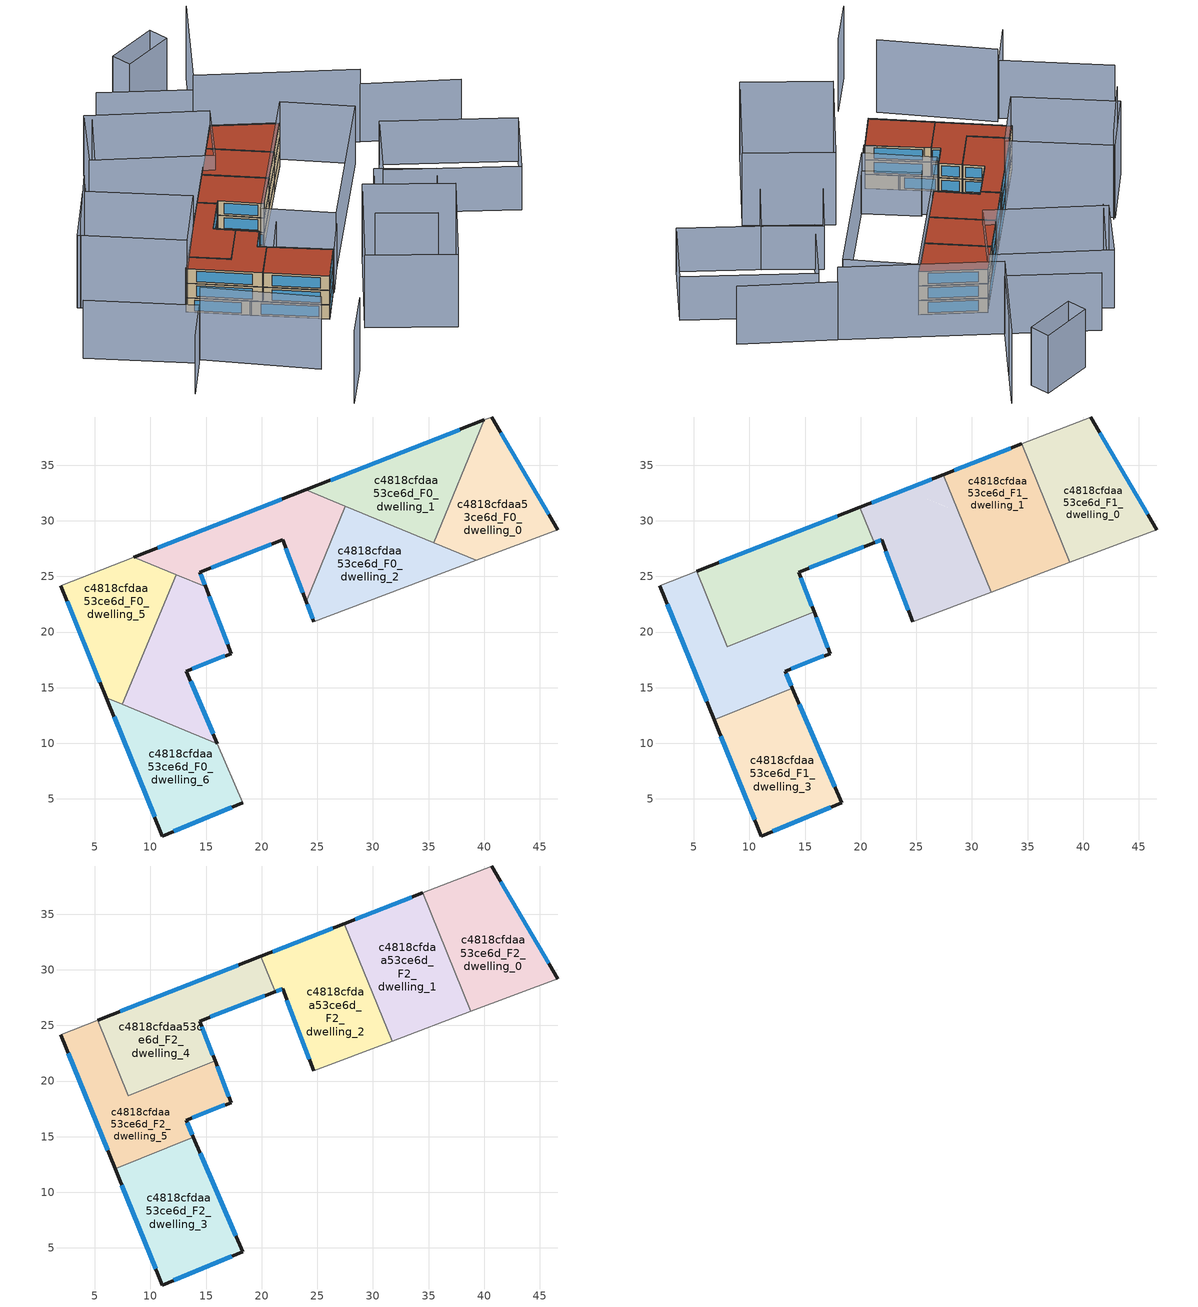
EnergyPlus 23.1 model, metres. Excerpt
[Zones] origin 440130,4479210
c4818cfdaa53ce6d_F0_dwelling_0
 floor ground (EU_floor_Construction): 46.62,29.2 40.67,39.33 40.02,39.07 35.45,28.04 39.3,26.45 z0
 wall outside (EU_wall_Construction): 40.67,39.33 46.62,29.2 z0:3
 wall adiabatic (EU_wall_Construction): 46.62,29.2 39.3,26.45 / 40.02,39.07 40.67,39.33 z0:3
 wall to c4818cfdaa53ce6d_F0_dwelling_1 (EU_wall_Construction): 35.45,28.04 40.02,39.07 z0:3
 wall to c4818cfdaa53ce6d_F0_dwelling_2 (EU_wall_Construction): 39.3,26.45 35.45,28.04 z0:3
 window (EU_Window_Construction): 41.5,37.92 45.79,30.61 z0.42:2.58
c4818cfdaa53ce6d_F0_dwelling_1
 floor ground (EU_floor_Construction): 35.45,28.04 40.02,39.07 23.97,32.79 z0
 wall outside (EU_wall_Construction): 23.97,32.79 40.02,39.07 z0:3
 wall to c4818cfdaa53ce6d_F0_dwelling_3 (EU_wall_Construction): 27.53,31.31 23.97,32.79 z0:3
 wall to c4818cfdaa53ce6d_F0_dwelling_2 (EU_wall_Construction): 35.45,28.04 27.54,31.31 z0:3
 window (EU_Window_Construction): 26.2,33.66 37.79,38.2 z0.42:2.58
c4818cfdaa53ce6d_F0_dwelling_2
 floor ground (EU_floor_Construction): 39.3,26.45 27.53,31.32 23.99,22.74 24.68,20.94 z0
 wall outside (EU_wall_Construction): 24.68,20.94 23.99,22.74 z0:3
 wall to c4818cfdaa53ce6d_F0_dwelling_3 (EU_wall_Construction): 23.99,22.74 27.53,31.32 z0:3
 wall adiabatic (EU_wall_Construction): 39.3,26.45 24.68,20.94 z0:3
 window (EU_Window_Construction): 24.58,21.19 24.08,22.49 z0.42:2.58
c4818cfdaa53ce6d_F0_dwelling_3
 floor ground (EU_floor_Construction): 23.99,22.74 27.53,31.32 23.97,32.79 8.5,26.73 14.96,24.07 14.45,25.39 21.88,28.28 z0
 wall outside (EU_wall_Construction): 8.5,26.73 23.97,32.79 / 23.99,22.74 21.88,28.28 14.45,25.39 14.96,24.07 z0:3
 wall to c4818cfdaa53ce6d_F0_dwelling_5 (EU_wall_Construction): 12.3,25.16 8.5,26.73 z0:3
 wall to c4818cfdaa53ce6d_F0_dwelling_4 (EU_wall_Construction): 14.96,24.07 12.3,25.16 z0:3
 window (EU_Window_Construction): 10.65,27.57 21.82,31.95 / 23.7,23.51 22.17,27.51 / 20.85,27.88 15.48,25.79 / 14.52,25.21 14.88,24.25 z0.42:2.58
c4818cfdaa53ce6d_F0_dwelling_4
 floor ground (EU_floor_Construction): 16.03,9.96 13.22,16.47 17.25,18.07 14.96,24.07 12.3,25.16 7.48,13.49 z0
 wall outside (EU_wall_Construction): 14.96,24.07 17.25,18.07 13.22,16.47 16.03,9.96 z0:3
 wall to c4818cfdaa53ce6d_F0_dwelling_5 (EU_wall_Construction): 7.48,13.49 12.3,25.16 z0:3
 wall to c4818cfdaa53ce6d_F0_dwelling_6 (EU_wall_Construction): 16.03,9.96 7.48,13.49 z0:3
 window (EU_Window_Construction): 15.27,23.23 16.93,18.9 / 16.69,17.85 13.78,16.69 / 13.61,15.57 15.64,10.86 z0.42:2.58
c4818cfdaa53ce6d_F0_dwelling_5
 floor ground (EU_floor_Construction): 7.48,13.49 12.3,25.16 8.5,26.73 1.94,24.16 6.03,14.09 z0
 wall outside (EU_wall_Construction): 6.03,14.09 1.94,24.16 z0:3
 wall adiabatic (EU_wall_Construction): 1.94,24.16 8.5,26.73 z0:3
 wall to c4818cfdaa53ce6d_F0_dwelling_6 (EU_wall_Construction): 7.48,13.49 6.03,14.09 z0:3
 window (EU_Window_Construction): 5.46,15.49 2.51,22.77 z0.42:2.58
c4818cfdaa53ce6d_F0_dwelling_6
 floor ground (EU_floor_Construction): 18.31,4.67 16.03,9.96 6.03,14.09 11.08,1.67 z0
 wall outside (EU_wall_Construction): 18.31,4.67 11.08,1.67 6.03,14.09 z0:3
 wall adiabatic (EU_wall_Construction): 16.03,9.96 18.31,4.67 z0:3
 window (EU_Window_Construction): 17.3,4.25 12.09,2.08 / 10.38,3.39 6.73,12.37 z0.42:2.58
c4818cfdaa53ce6d_F1_dwelling_0
 floor to c4818cfdaa53ce6d_F0_dwelling_0 (EU_floor_Construction): 46.62,29.2 40.67,39.33 40.02,39.07 36.78,31.25 38.61,26.73 39.3,26.45 z3
 floor to c4818cfdaa53ce6d_F0_dwelling_1 (EU_floor_Construction): 36.78,31.25 40.02,39.07 34.48,36.9 z3
 floor to c4818cfdaa53ce6d_F0_dwelling_2 (EU_floor_Construction): 39.3,26.45 38.61,26.73 38.8,26.26 z3
 wall outside (EU_wall_Construction): 40.67,39.33 46.62,29.2 z3:6
 wall adiabatic (EU_wall_Construction): 34.48,36.9 40.67,39.33 / 46.62,29.2 38.8,26.26 z3:6
 wall to c4818cfdaa53ce6d_F1_dwelling_1 (EU_wall_Construction): 38.8,26.26 34.48,36.9 z3:6
 window (EU_Window_Construction): 41.5,37.92 45.79,30.61 z3.42:5.58
c4818cfdaa53ce6d_F1_dwelling_1
 floor to c4818cfdaa53ce6d_F0_dwelling_1 (EU_floor_Construction): 35.45,28.04 36.78,31.25 34.48,36.9 27.44,34.15 28.8,30.79 z3
 floor to c4818cfdaa53ce6d_F0_dwelling_0 (EU_floor_Construction): 38.61,26.73 36.78,31.25 35.45,28.04 z3
 floor to c4818cfdaa53ce6d_F0_dwelling_2 (EU_floor_Construction): 38.8,26.26 38.61,26.73 28.8,30.79 31.73,23.59 z3
 wall outside (EU_wall_Construction): 27.43,34.15 34.48,36.9 z3:6
 wall adiabatic (EU_wall_Construction): 38.8,26.26 31.73,23.59 z3:6
 wall to c4818cfdaa53ce6d_F1_dwelling_2 (EU_wall_Construction): 31.73,23.59 27.43,34.15 z3:6
 window (EU_Window_Construction): 28.41,34.53 33.5,36.52 z3.42:5.58
c4818cfdaa53ce6d_F1_dwelling_2
 floor to c4818cfdaa53ce6d_F0_dwelling_2 (EU_floor_Construction): 31.73,23.59 28.8,30.79 27.53,31.32 23.99,22.74 24.68,20.94 z3
 floor to c4818cfdaa53ce6d_F0_dwelling_3 (EU_floor_Construction): 23.99,22.74 27.53,31.32 23.97,32.79 19.94,31.21 21.23,28.03 21.88,28.28 z3
 floor to c4818cfdaa53ce6d_F0_dwelling_1 (EU_floor_Construction): 28.8,30.79 27.44,34.15 23.97,32.79 z3
 wall outside (EU_wall_Construction): 19.94,31.21 27.43,34.15 / 24.68,20.94 21.88,28.28 21.23,28.03 z3:6
 wall to c4818cfdaa53ce6d_F1_dwelling_4 (EU_wall_Construction): 21.23,28.03 19.94,31.21 z3:6
 wall adiabatic (EU_wall_Construction): 31.73,23.59 24.68,20.94 z3:6
 window (EU_Window_Construction): 20.98,31.62 26.39,33.74 / 24.29,21.96 22.27,27.26 / 21.79,28.24 21.32,28.06 z3.42:5.58
c4818cfdaa53ce6d_F1_dwelling_3
 floor to c4818cfdaa53ce6d_F0_dwelling_6 (EU_floor_Construction): 18.31,4.67 16.03,9.96 8.87,12.92 6.84,12.1 11.08,1.67 z3
 floor to c4818cfdaa53ce6d_F0_dwelling_4 (EU_floor_Construction): 16.03,9.96 13.87,14.95 8.87,12.92 z3
 wall outside (EU_wall_Construction): 13.87,14.96 18.31,4.67 11.08,1.67 6.84,12.1 z3:6
 wall to c4818cfdaa53ce6d_F1_dwelling_5 (EU_wall_Construction): 6.84,12.1 13.87,14.96 z3:6
 window (EU_Window_Construction): 10.5,3.11 7.43,10.65 / 14.49,13.53 17.69,6.1 / 17.3,4.25 12.09,2.08 z3.42:5.58
c4818cfdaa53ce6d_F1_dwelling_4
 floor to c4818cfdaa53ce6d_F0_dwelling_3 (EU_floor_Construction): 21.23,28.03 19.94,31.21 8.5,26.73 14.95,24.07 14.45,25.39 z3
 floor to c4818cfdaa53ce6d_F0_dwelling_4 (EU_floor_Construction): 15.81,21.84 14.95,24.07 12.3,25.16 9.94,19.45 z3
 floor to c4818cfdaa53ce6d_F0_dwelling_5 (EU_floor_Construction): 9.94,19.45 12.3,25.16 8.5,26.73 5.26,25.46 8.02,18.67 z3
 wall outside (EU_wall_Construction): 21.23,28.03 14.45,25.39 15.81,21.84 / 5.26,25.46 19.94,31.21 z3:6
 wall to c4818cfdaa53ce6d_F1_dwelling_5 (EU_wall_Construction): 15.81,21.84 8.02,18.67 5.26,25.46 z3:6
 window (EU_Window_Construction): 20.29,27.66 15.39,25.76 / 14.63,24.9 15.62,22.33 / 7.3,26.26 17.9,30.41 z3.42:5.58
c4818cfdaa53ce6d_F1_dwelling_5
 floor to c4818cfdaa53ce6d_F0_dwelling_4 (EU_floor_Construction): 13.87,14.95 13.22,16.47 17.25,18.07 15.81,21.84 9.94,19.45 7.48,13.49 8.87,12.92 z3
 floor to c4818cfdaa53ce6d_F0_dwelling_5 (EU_floor_Construction): 7.48,13.49 9.94,19.45 8.02,18.67 5.26,25.46 1.94,24.16 6.03,14.09 z3
 floor to c4818cfdaa53ce6d_F0_dwelling_6 (EU_floor_Construction): 8.87,12.92 6.03,14.09 6.84,12.1 z3
 wall outside (EU_wall_Construction): 15.81,21.84 17.25,18.07 13.22,16.47 13.87,14.96 / 6.84,12.1 1.94,24.16 z3:6
 wall adiabatic (EU_wall_Construction): 1.94,24.16 5.26,25.46 z3:6
 window (EU_Window_Construction): 16.01,21.31 17.05,18.59 / 16.69,17.85 13.78,16.69 / 13.31,16.26 13.78,15.17 / 6.16,13.77 2.62,22.49 z3.42:5.58
c4818cfdaa53ce6d_F2_dwelling_0
 floor to c4818cfdaa53ce6d_F1_dwelling_0 (EU_floor_Construction): 46.62,29.2 40.67,39.33 34.48,36.9 38.8,26.26 z6
 wall outside (EU_wall_Construction): 40.67,39.33 46.62,29.2 z6:9
 wall adiabatic (EU_wall_Construction): 34.48,36.9 40.67,39.33 / 46.62,29.2 38.8,26.26 z6:9
 wall to c4818cfdaa53ce6d_F2_dwelling_1 (EU_wall_Construction): 38.8,26.26 34.48,36.9 z6:9
 window (EU_Window_Construction): 41.5,37.92 45.79,30.61 z6.42:8.58
 roof outside (EU_roof_Construction): 40.67,39.33 46.62,29.2 38.8,26.26 34.48,36.9 z9
c4818cfdaa53ce6d_F2_dwelling_1
 floor to c4818cfdaa53ce6d_F1_dwelling_1 (EU_floor_Construction): 38.8,26.26 34.48,36.9 27.43,34.15 31.73,23.59 z6
 wall outside (EU_wall_Construction): 27.43,34.15 34.48,36.9 z6:9
 wall adiabatic (EU_wall_Construction): 38.8,26.26 31.73,23.59 z6:9
 wall to c4818cfdaa53ce6d_F2_dwelling_2 (EU_wall_Construction): 31.73,23.59 27.43,34.15 z6:9
 window (EU_Window_Construction): 28.41,34.53 33.5,36.52 z6.42:8.58
 roof outside (EU_roof_Construction): 34.48,36.9 38.8,26.26 31.73,23.59 27.43,34.15 z9
c4818cfdaa53ce6d_F2_dwelling_2
 floor to c4818cfdaa53ce6d_F1_dwelling_2 (EU_floor_Construction): 31.73,23.59 27.43,34.15 19.94,31.21 21.23,28.03 21.88,28.28 24.68,20.94 z6
 wall outside (EU_wall_Construction): 19.94,31.21 27.43,34.15 / 24.68,20.94 21.88,28.28 21.23,28.03 z6:9
 wall to c4818cfdaa53ce6d_F2_dwelling_4 (EU_wall_Construction): 21.23,28.03 19.94,31.21 z6:9
 wall adiabatic (EU_wall_Construction): 31.73,23.59 24.68,20.94 z6:9
 window (EU_Window_Construction): 20.98,31.62 26.39,33.74 / 24.29,21.96 22.27,27.26 / 21.79,28.24 21.32,28.06 z6.42:8.58
 roof outside (EU_roof_Construction): 27.43,34.15 31.73,23.59 24.68,20.94 21.88,28.28 21.23,28.03 19.94,31.21 z9
c4818cfdaa53ce6d_F2_dwelling_3
 floor to c4818cfdaa53ce6d_F1_dwelling_3 (EU_floor_Construction): 18.31,4.67 13.87,14.96 6.84,12.1 11.08,1.67 z6
 wall outside (EU_wall_Construction): 13.87,14.96 18.31,4.67 11.08,1.67 6.84,12.1 z6:9
 wall to c4818cfdaa53ce6d_F2_dwelling_5 (EU_wall_Construction): 6.84,12.1 13.87,14.96 z6:9
 window (EU_Window_Construction): 10.5,3.11 7.43,10.65 / 14.49,13.53 17.69,6.1 / 17.3,4.25 12.09,2.08 z6.42:8.58
 roof outside (EU_roof_Construction): 13.87,14.96 18.31,4.67 11.08,1.67 6.84,12.1 z9
c4818cfdaa53ce6d_F2_dwelling_4
 floor to c4818cfdaa53ce6d_F1_dwelling_4 (EU_floor_Construction): 15.81,21.84 14.45,25.39 21.23,28.03 19.94,31.21 5.26,25.46 8.02,18.67 z6
 wall outside (EU_wall_Construction): 21.23,28.03 14.45,25.39 15.81,21.84 / 5.26,25.46 19.94,31.21 z6:9
 wall to c4818cfdaa53ce6d_F2_dwelling_5 (EU_wall_Construction): 15.81,21.84 8.02,18.67 5.26,25.46 z6:9
 window (EU_Window_Construction): 20.29,27.66 15.39,25.76 / 14.63,24.9 15.62,22.33 / 7.3,26.26 17.9,30.41 z6.42:8.58
 roof outside (EU_roof_Construction): 19.94,31.21 21.23,28.03 14.45,25.39 15.81,21.84 8.02,18.67 5.26,25.46 z9
c4818cfdaa53ce6d_F2_dwelling_5
 floor to c4818cfdaa53ce6d_F1_dwelling_5 (EU_floor_Construction): 13.87,14.96 13.22,16.47 17.25,18.07 15.81,21.84 8.02,18.67 5.26,25.46 1.94,24.16 6.84,12.1 z6
 wall outside (EU_wall_Construction): 15.81,21.84 17.25,18.07 13.22,16.47 13.87,14.96 / 6.84,12.1 1.94,24.16 z6:9
 wall adiabatic (EU_wall_Construction): 1.94,24.16 5.26,25.46 z6:9
 window (EU_Window_Construction): 16.01,21.31 17.05,18.59 / 16.69,17.85 13.78,16.69 / 13.31,16.26 13.78,15.17 / 6.16,13.77 2.62,22.49 z6.42:8.58
 roof outside (EU_roof_Construction): 15.81,21.84 17.25,18.07 13.22,16.47 13.87,14.96 6.84,12.1 1.94,24.16 5.26,25.46 8.02,18.67 z9
shading: 55.12,50.59 44.85,44.59 / 44.85,44.59 36.57,58.75 / -17.68,33.53 -10.11,15.49 / -10.11,15.49 -18.23,12.08 / 67.94,5.76 59.12,20.33 / 30.42,56.48 18.91,49.99 / 47.29,61.08 56.84,58.95 / 56.84,58.95 56.03,55.33 / 56.03,55.33 46.48,57.46 / 46.48,57.46 47.29,61.08 / 52.99,18.17 24.11,7.07 / 24.11,7.07 19.54,18.96 / 19.54,18.96 48.42,30.07 / 48.42,30.07 52.99,18.17 / 29.77,57.58 40.67,39.33 / 40.67,39.33 29.66,32.75 / 29.66,32.75 18.76,51 / 18.76,51 29.77,57.58 z0:12; -8.5,-12.94 0.36,-9.51 / -9.11,15.87 -2.27,-3.59 / 59.12,20.33 44.84,44.6 / 44.84,44.6 62.07,54.74 / 37.09,-8.92 19.09,-18.52 / 19.09,-18.52 11.69,-4.66 / 11.69,-4.66 29.7,4.94 / 29.7,4.94 37.09,-8.92 / 2.04,23.91 -5.13,41.07 / -5.13,41.07 6.63,45.99 / 6.63,45.99 13.81,28.83 / 13.81,28.83 2.04,23.91 z0:15; 18.36,4.54 14.34,13.87 / 14.34,13.87 20.99,16.75 / 20.99,16.75 25.02,7.42 / 25.02,7.42 18.36,4.54 / 46.97,-0.26 35.65,-6.31 / 35.65,-6.31 30.67,3.01 / 30.67,3.01 41.99,9.05 / 41.99,9.05 46.97,-0.26 / 54.71,14.47 66.2,-5.88 / 66.2,-5.88 54,-12.76 / 54,-12.76 42.51,7.58 / 42.51,7.58 54.71,14.47 z0:9; 7.07,45.96 -4.92,40.56 z0:18
[Building]
EU S2 Campaign: North Axis=0; Terrain=City; Solar Distribution=FullExterior
[Site:Location]
Madrid: Latitude=40.5; Longitude=-3.5; Time Zone=1; Elevation=609
[SizingPeriod:WeatherFileDays]
AnnualSizingPeriod: Begin Month=1; Begin Day of Month=1; End Month=12; End Day of Month=31; Day of Week for Start Day=Monday; Use Weather File Daylight Saving Period=No; Use Weather File Rain and Snow Indicators=No
[MATERIAL]
EU_InternalMass_Material: Roughness=MediumRough; Thickness=0.1; Conductivity=1; Density=1800; Specific Heat=900; Thermal Absorptance=0.9; Solar Absorptance=0.7; Visible Absorptance=0.7
[MATERIAL:NOMASS] Roughness=MediumRough; Thermal Absorptance=0.9; Solar Absorptance=0.7; Visible Absorptance=0.7
Name | Thermal Resistance
EU_wall_NoMass | 1.60022
EU_roof_NoMass | 1.57597
EU_floor_NoMass | 0.470652
[WINDOWMATERIAL:SIMPLEGLAZINGSYSTEM]
EU_Window_SimpleGlazing: UFactor=3.28802; Solar Heat Gain Coefficient=0.85; Visible Transmittance=0.85
[CONSTRUCTION]
EU_wall_Construction: EU_wall_NoMass
EU_roof_Construction: EU_roof_NoMass
EU_floor_Construction: EU_floor_NoMass
EU_InternalMass_Construction: EU_InternalMass_Material
EU_Window_Construction: EU_Window_SimpleGlazing
[ZONE] Type=1; Multiplier=1; Ceiling Height=autocalculate; Floor Area=autocalculate; Part of Total Floor Area=Yes
Name | Volume
c4818cfdaa53ce6d_F0_dwelling_0 | 222.476
c4818cfdaa53ce6d_F1_dwelling_0; c4818cfdaa53ce6d_F2_dwelling_0 | 259.544
c4818cfdaa53ce6d_F0_dwelling_1 | 222.482
c4818cfdaa53ce6d_F1_dwelling_1; c4818cfdaa53ce6d_F2_dwelling_1 | 259.56
c4818cfdaa53ce6d_F0_dwelling_2 | 222.468
c4818cfdaa53ce6d_F1_dwelling_2; c4818cfdaa53ce6d_F2_dwelling_2; c4818cfdaa53ce6d_F1_dwelling_4; c4818cfdaa53ce6d_F2_dwelling_4 | 259.564
c4818cfdaa53ce6d_F0_dwelling_3 | 222.458
c4818cfdaa53ce6d_F1_dwelling_3; c4818cfdaa53ce6d_F2_dwelling_3; c4818cfdaa53ce6d_F1_dwelling_5; c4818cfdaa53ce6d_F2_dwelling_5 | 259.556
c4818cfdaa53ce6d_F0_dwelling_4 | 222.489
c4818cfdaa53ce6d_F0_dwelling_5; c4818cfdaa53ce6d_F0_dwelling_6 | 222.479
[INTERNALMASS] Construction=EU_InternalMass_Construction
Name | Zone or ZoneList | Surface Area
c4818cfdaa53ce6d_F0_dwelling_0_EU_InternalMass | c4818cfdaa53ce6d_F0_dwelling_0 | 74.158
c4818cfdaa53ce6d_F0_dwelling_1_EU_InternalMass | c4818cfdaa53ce6d_F0_dwelling_1 | 74.1665
c4818cfdaa53ce6d_F0_dwelling_2_EU_InternalMass | c4818cfdaa53ce6d_F0_dwelling_2 | 74.1605
c4818cfdaa53ce6d_F0_dwelling_3_EU_InternalMass | c4818cfdaa53ce6d_F0_dwelling_3 | 74.1515
c4818cfdaa53ce6d_F0_dwelling_4_EU_InternalMass | c4818cfdaa53ce6d_F0_dwelling_4 | 74.1628
c4818cfdaa53ce6d_F0_dwelling_5_EU_InternalMass | c4818cfdaa53ce6d_F0_dwelling_5 | 74.1628
c4818cfdaa53ce6d_F0_dwelling_6_EU_InternalMass | c4818cfdaa53ce6d_F0_dwelling_6 | 74.1595
c4818cfdaa53ce6d_F1_dwelling_0_EU_InternalMass | c4818cfdaa53ce6d_F1_dwelling_0 | 86.5148
c4818cfdaa53ce6d_F1_dwelling_1_EU_InternalMass | c4818cfdaa53ce6d_F1_dwelling_1 | 86.5199
c4818cfdaa53ce6d_F1_dwelling_2_EU_InternalMass | c4818cfdaa53ce6d_F1_dwelling_2 | 86.5212
c4818cfdaa53ce6d_F1_dwelling_3_EU_InternalMass | c4818cfdaa53ce6d_F1_dwelling_3 | 86.5182
c4818cfdaa53ce6d_F1_dwelling_4_EU_InternalMass | c4818cfdaa53ce6d_F1_dwelling_4 | 86.5219
c4818cfdaa53ce6d_F1_dwelling_5_EU_InternalMass | c4818cfdaa53ce6d_F1_dwelling_5 | 86.5187
c4818cfdaa53ce6d_F2_dwelling_0_EU_InternalMass | c4818cfdaa53ce6d_F2_dwelling_0 | 86.5148
c4818cfdaa53ce6d_F2_dwelling_1_EU_InternalMass | c4818cfdaa53ce6d_F2_dwelling_1 | 86.5199
c4818cfdaa53ce6d_F2_dwelling_2_EU_InternalMass | c4818cfdaa53ce6d_F2_dwelling_2 | 86.5212
c4818cfdaa53ce6d_F2_dwelling_3_EU_InternalMass | c4818cfdaa53ce6d_F2_dwelling_3 | 86.5182
c4818cfdaa53ce6d_F2_dwelling_4_EU_InternalMass | c4818cfdaa53ce6d_F2_dwelling_4 | 86.5219
c4818cfdaa53ce6d_F2_dwelling_5_EU_InternalMass | c4818cfdaa53ce6d_F2_dwelling_5 | 86.5187
[OTHEREQUIPMENT] Fuel Type=Electricity; Design Level Calculation Method=Watts/Area; Power per Zone Floor Area=1; Fraction Latent=0; Fraction Radiant=0; Fraction Lost=0; Carbon Dioxide Generation Rate=0; EndUse Subcategory=EU_Step8_InternalGains
Name | Zone or ZoneList or Space or SpaceList | Schedule
EU_Step8_InternalGain_c4818cfdaa53ce6d_F0_dwelling_0_f000 | c4818cfdaa53ce6d_F0_dwelling_0 | EU_Step8_GainSchedule_c4818cfdaa53ce6d_F0_dwelling_0_f000
EU_Step8_InternalGain_c4818cfdaa53ce6d_F0_dwelling_1_f000 | c4818cfdaa53ce6d_F0_dwelling_1 | EU_Step8_GainSchedule_c4818cfdaa53ce6d_F0_dwelling_1_f000
EU_Step8_InternalGain_c4818cfdaa53ce6d_F0_dwelling_2_f000 | c4818cfdaa53ce6d_F0_dwelling_2 | EU_Step8_GainSchedule_c4818cfdaa53ce6d_F0_dwelling_2_f000
EU_Step8_InternalGain_c4818cfdaa53ce6d_F0_dwelling_3_f000 | c4818cfdaa53ce6d_F0_dwelling_3 | EU_Step8_GainSchedule_c4818cfdaa53ce6d_F0_dwelling_3_f000
EU_Step8_InternalGain_c4818cfdaa53ce6d_F0_dwelling_4_f000 | c4818cfdaa53ce6d_F0_dwelling_4 | EU_Step8_GainSchedule_c4818cfdaa53ce6d_F0_dwelling_4_f000
EU_Step8_InternalGain_c4818cfdaa53ce6d_F0_dwelling_5_f000 | c4818cfdaa53ce6d_F0_dwelling_5 | EU_Step8_GainSchedule_c4818cfdaa53ce6d_F0_dwelling_5_f000
EU_Step8_InternalGain_c4818cfdaa53ce6d_F0_dwelling_6_f000 | c4818cfdaa53ce6d_F0_dwelling_6 | EU_Step8_GainSchedule_c4818cfdaa53ce6d_F0_dwelling_6_f000
EU_Step8_InternalGain_c4818cfdaa53ce6d_F1_dwelling_0_f000 | c4818cfdaa53ce6d_F1_dwelling_0 | EU_Step8_GainSchedule_c4818cfdaa53ce6d_F1_dwelling_0_f000
EU_Step8_InternalGain_c4818cfdaa53ce6d_F1_dwelling_1_f000 | c4818cfdaa53ce6d_F1_dwelling_1 | EU_Step8_GainSchedule_c4818cfdaa53ce6d_F1_dwelling_1_f000
EU_Step8_InternalGain_c4818cfdaa53ce6d_F1_dwelling_2_f000 | c4818cfdaa53ce6d_F1_dwelling_2 | EU_Step8_GainSchedule_c4818cfdaa53ce6d_F1_dwelling_2_f000
EU_Step8_InternalGain_c4818cfdaa53ce6d_F1_dwelling_3_f000 | c4818cfdaa53ce6d_F1_dwelling_3 | EU_Step8_GainSchedule_c4818cfdaa53ce6d_F1_dwelling_3_f000
EU_Step8_InternalGain_c4818cfdaa53ce6d_F1_dwelling_4_f000 | c4818cfdaa53ce6d_F1_dwelling_4 | EU_Step8_GainSchedule_c4818cfdaa53ce6d_F1_dwelling_4_f000
EU_Step8_InternalGain_c4818cfdaa53ce6d_F1_dwelling_5_f000 | c4818cfdaa53ce6d_F1_dwelling_5 | EU_Step8_GainSchedule_c4818cfdaa53ce6d_F1_dwelling_5_f000
EU_Step8_InternalGain_c4818cfdaa53ce6d_F2_dwelling_0_f000 | c4818cfdaa53ce6d_F2_dwelling_0 | EU_Step8_GainSchedule_c4818cfdaa53ce6d_F2_dwelling_0_f000
EU_Step8_InternalGain_c4818cfdaa53ce6d_F2_dwelling_1_f000 | c4818cfdaa53ce6d_F2_dwelling_1 | EU_Step8_GainSchedule_c4818cfdaa53ce6d_F2_dwelling_1_f000
EU_Step8_InternalGain_c4818cfdaa53ce6d_F2_dwelling_2_f000 | c4818cfdaa53ce6d_F2_dwelling_2 | EU_Step8_GainSchedule_c4818cfdaa53ce6d_F2_dwelling_2_f000
EU_Step8_InternalGain_c4818cfdaa53ce6d_F2_dwelling_3_f000 | c4818cfdaa53ce6d_F2_dwelling_3 | EU_Step8_GainSchedule_c4818cfdaa53ce6d_F2_dwelling_3_f000
EU_Step8_InternalGain_c4818cfdaa53ce6d_F2_dwelling_4_f000 | c4818cfdaa53ce6d_F2_dwelling_4 | EU_Step8_GainSchedule_c4818cfdaa53ce6d_F2_dwelling_4_f000
EU_Step8_InternalGain_c4818cfdaa53ce6d_F2_dwelling_5_f000 | c4818cfdaa53ce6d_F2_dwelling_5 | EU_Step8_GainSchedule_c4818cfdaa53ce6d_F2_dwelling_5_f000
[ZONEVENTILATION:DESIGNFLOWRATE] Schedule=EU_AlwaysOn; Design Flow Rate Calculation Method=AirChanges/Hour; Air Changes per Hour=0.480704; Ventilation Type=Natural; Fan Pressure Rise=0; Fan Total Efficiency=1; Constant Term Coefficient=1; Temperature Term Coefficient=0; Velocity Term Coefficient=0; Velocity Squared Term Coefficient=0; Minimum Indoor Temperature=-100; Maximum Indoor Temperature=100; Delta Temperature=-100; Minimum Outdoor Temperature=-100; Maximum Outdoor Temperature=100; Maximum Wind Speed=40
Name | Zone or ZoneList or Space or SpaceList
EU_ConstantAir_c4818cfdaa53ce6d_F0_dwelling_0 | c4818cfdaa53ce6d_F0_dwelling_0
EU_ConstantAir_c4818cfdaa53ce6d_F0_dwelling_1 | c4818cfdaa53ce6d_F0_dwelling_1
EU_ConstantAir_c4818cfdaa53ce6d_F0_dwelling_2 | c4818cfdaa53ce6d_F0_dwelling_2
EU_ConstantAir_c4818cfdaa53ce6d_F0_dwelling_3 | c4818cfdaa53ce6d_F0_dwelling_3
EU_ConstantAir_c4818cfdaa53ce6d_F0_dwelling_4 | c4818cfdaa53ce6d_F0_dwelling_4
EU_ConstantAir_c4818cfdaa53ce6d_F0_dwelling_5 | c4818cfdaa53ce6d_F0_dwelling_5
EU_ConstantAir_c4818cfdaa53ce6d_F0_dwelling_6 | c4818cfdaa53ce6d_F0_dwelling_6
EU_ConstantAir_c4818cfdaa53ce6d_F1_dwelling_0 | c4818cfdaa53ce6d_F1_dwelling_0
EU_ConstantAir_c4818cfdaa53ce6d_F1_dwelling_1 | c4818cfdaa53ce6d_F1_dwelling_1
EU_ConstantAir_c4818cfdaa53ce6d_F1_dwelling_2 | c4818cfdaa53ce6d_F1_dwelling_2
EU_ConstantAir_c4818cfdaa53ce6d_F1_dwelling_3 | c4818cfdaa53ce6d_F1_dwelling_3
EU_ConstantAir_c4818cfdaa53ce6d_F1_dwelling_4 | c4818cfdaa53ce6d_F1_dwelling_4
EU_ConstantAir_c4818cfdaa53ce6d_F1_dwelling_5 | c4818cfdaa53ce6d_F1_dwelling_5
EU_ConstantAir_c4818cfdaa53ce6d_F2_dwelling_0 | c4818cfdaa53ce6d_F2_dwelling_0
EU_ConstantAir_c4818cfdaa53ce6d_F2_dwelling_1 | c4818cfdaa53ce6d_F2_dwelling_1
EU_ConstantAir_c4818cfdaa53ce6d_F2_dwelling_2 | c4818cfdaa53ce6d_F2_dwelling_2
EU_ConstantAir_c4818cfdaa53ce6d_F2_dwelling_3 | c4818cfdaa53ce6d_F2_dwelling_3
EU_ConstantAir_c4818cfdaa53ce6d_F2_dwelling_4 | c4818cfdaa53ce6d_F2_dwelling_4
EU_ConstantAir_c4818cfdaa53ce6d_F2_dwelling_5 | c4818cfdaa53ce6d_F2_dwelling_5
[HVACTEMPLATE:THERMOSTAT] Constant Heating Setpoint=20; Constant Cooling Setpoint=50
EU_HeatOnly_c4818cfdaa53ce6d_F0_dwelling_0; EU_HeatOnly_c4818cfdaa53ce6d_F0_dwelling_1; EU_HeatOnly_c4818cfdaa53ce6d_F0_dwelling_2; EU_HeatOnly_c4818cfdaa53ce6d_F0_dwelling_3; EU_HeatOnly_c4818cfdaa53ce6d_F0_dwelling_4; EU_HeatOnly_c4818cfdaa53ce6d_F0_dwelling_5; EU_HeatOnly_c4818cfdaa53ce6d_F0_dwelling_6; EU_HeatOnly_c4818cfdaa53ce6d_F1_dwelling_0; EU_HeatOnly_c4818cfdaa53ce6d_F1_dwelling_1; EU_HeatOnly_c4818cfdaa53ce6d_F1_dwelling_2; EU_HeatOnly_c4818cfdaa53ce6d_F1_dwelling_3; EU_HeatOnly_c4818cfdaa53ce6d_F1_dwelling_4; EU_HeatOnly_c4818cfdaa53ce6d_F1_dwelling_5; EU_HeatOnly_c4818cfdaa53ce6d_F2_dwelling_0; EU_HeatOnly_c4818cfdaa53ce6d_F2_dwelling_1; EU_HeatOnly_c4818cfdaa53ce6d_F2_dwelling_2; EU_HeatOnly_c4818cfdaa53ce6d_F2_dwelling_3; EU_HeatOnly_c4818cfdaa53ce6d_F2_dwelling_4; EU_HeatOnly_c4818cfdaa53ce6d_F2_dwelling_5
[HVACTEMPLATE:ZONE:IDEALLOADSAIRSYSTEM] System Availability Schedule=EU_AlwaysOn; Maximum Heating Supply Air Temperature=50; Minimum Cooling Supply Air Temperature=13; Maximum Heating Supply Air Humidity Ratio=0.0156; Minimum Cooling Supply Air Humidity Ratio=0.0077; Heating Limit=NoLimit; Cooling Limit=NoLimit; Heating Availability Schedule=EU_AlwaysOn; Cooling Availability Schedule=EU_CoolingOff; Dehumidification Control Type=ConstantSensibleHeatRatio; Cooling Sensible Heat Ratio=0.7; Dehumidification Setpoint=60; Humidification Control Type=None; Humidification Setpoint=30; Outdoor Air Method=None; Outdoor Air Flow Rate per Person=0.00944; Outdoor Air Flow Rate per Zone Floor Area=0; Outdoor Air Flow Rate per Zone=0; Demand Controlled Ventilation Type=None; Outdoor Air Economizer Type=NoEconomizer; Heat Recovery Type=None; Sensible Heat Recovery Effectiveness=0.7; Latent Heat Recovery Effectiveness=0.65
Name | Template Thermostat
c4818cfdaa53ce6d_F0_dwelling_0 | EU_HeatOnly_c4818cfdaa53ce6d_F0_dwelling_0
c4818cfdaa53ce6d_F0_dwelling_1 | EU_HeatOnly_c4818cfdaa53ce6d_F0_dwelling_1
c4818cfdaa53ce6d_F0_dwelling_2 | EU_HeatOnly_c4818cfdaa53ce6d_F0_dwelling_2
c4818cfdaa53ce6d_F0_dwelling_3 | EU_HeatOnly_c4818cfdaa53ce6d_F0_dwelling_3
c4818cfdaa53ce6d_F0_dwelling_4 | EU_HeatOnly_c4818cfdaa53ce6d_F0_dwelling_4
c4818cfdaa53ce6d_F0_dwelling_5 | EU_HeatOnly_c4818cfdaa53ce6d_F0_dwelling_5
c4818cfdaa53ce6d_F0_dwelling_6 | EU_HeatOnly_c4818cfdaa53ce6d_F0_dwelling_6
c4818cfdaa53ce6d_F1_dwelling_0 | EU_HeatOnly_c4818cfdaa53ce6d_F1_dwelling_0
c4818cfdaa53ce6d_F1_dwelling_1 | EU_HeatOnly_c4818cfdaa53ce6d_F1_dwelling_1
c4818cfdaa53ce6d_F1_dwelling_2 | EU_HeatOnly_c4818cfdaa53ce6d_F1_dwelling_2
c4818cfdaa53ce6d_F1_dwelling_3 | EU_HeatOnly_c4818cfdaa53ce6d_F1_dwelling_3
c4818cfdaa53ce6d_F1_dwelling_4 | EU_HeatOnly_c4818cfdaa53ce6d_F1_dwelling_4
c4818cfdaa53ce6d_F1_dwelling_5 | EU_HeatOnly_c4818cfdaa53ce6d_F1_dwelling_5
c4818cfdaa53ce6d_F2_dwelling_0 | EU_HeatOnly_c4818cfdaa53ce6d_F2_dwelling_0
c4818cfdaa53ce6d_F2_dwelling_1 | EU_HeatOnly_c4818cfdaa53ce6d_F2_dwelling_1
c4818cfdaa53ce6d_F2_dwelling_2 | EU_HeatOnly_c4818cfdaa53ce6d_F2_dwelling_2
c4818cfdaa53ce6d_F2_dwelling_3 | EU_HeatOnly_c4818cfdaa53ce6d_F2_dwelling_3
c4818cfdaa53ce6d_F2_dwelling_4 | EU_HeatOnly_c4818cfdaa53ce6d_F2_dwelling_4
c4818cfdaa53ce6d_F2_dwelling_5 | EU_HeatOnly_c4818cfdaa53ce6d_F2_dwelling_5
[SIZING:ZONE] Zone Cooling Design Supply Air Temperature Input Method=SupplyAirTemperature; Zone Cooling Design Supply Air Temperature=13; Zone Heating Design Supply Air Temperature Input Method=SupplyAirTemperature; Zone Heating Design Supply Air Temperature=50; Zone Cooling Design Supply Air Humidity Ratio=0.008; Zone Heating Design Supply Air Humidity Ratio=0.008; Cooling Design Air Flow Method=DesignDay; Cooling Design Air Flow Rate=0; Cooling Minimum Air Flow per Zone Floor Area=0.000762; Cooling Minimum Air Flow=0; Cooling Minimum Air Flow Fraction=0.2; Heating Design Air Flow Method=DesignDay; Heating Design Air Flow Rate=0; Heating Maximum Air Flow per Zone Floor Area=0.002032; Heating Maximum Air Flow=0.141576; Heating Maximum Air Flow Fraction=0.3; Account for Dedicated Outdoor Air System=No; Dedicated Outdoor Air System Control Strategy=NeutralSupplyAir; Dedicated Outdoor Air Low Setpoint Temperature for Design=autosize; Dedicated Outdoor Air High Setpoint Temperature for Design=autosize; Zone Load Sizing Method=Sensible Load Only No Latent Load; Zone Latent Cooling Design Supply Air Humidity Ratio Input Method=HumidityRatioDifference; Zone Cooling Design Supply Air Humidity Ratio Difference=0.005; Zone Latent Heating Design Supply Air Humidity Ratio Input Method=HumidityRatioDifference; Zone Humidification Design Supply Air Humidity Ratio Difference=0.005
c4818cfdaa53ce6d_F0_dwelling_0; c4818cfdaa53ce6d_F0_dwelling_1; c4818cfdaa53ce6d_F0_dwelling_2; c4818cfdaa53ce6d_F0_dwelling_3; c4818cfdaa53ce6d_F0_dwelling_4; c4818cfdaa53ce6d_F0_dwelling_5; c4818cfdaa53ce6d_F0_dwelling_6; c4818cfdaa53ce6d_F1_dwelling_0; c4818cfdaa53ce6d_F1_dwelling_1; c4818cfdaa53ce6d_F1_dwelling_2; c4818cfdaa53ce6d_F1_dwelling_3; c4818cfdaa53ce6d_F1_dwelling_4; c4818cfdaa53ce6d_F1_dwelling_5; c4818cfdaa53ce6d_F2_dwelling_0; c4818cfdaa53ce6d_F2_dwelling_1; c4818cfdaa53ce6d_F2_dwelling_2; c4818cfdaa53ce6d_F2_dwelling_3; c4818cfdaa53ce6d_F2_dwelling_4; c4818cfdaa53ce6d_F2_dwelling_5
[SCHEDULE:CONSTANT]
Name | Hourly Value
EU_AlwaysOn | 1
EU_CoolingOff | 0
[SCHEDULE:FILE] Column Number=1; Rows to Skip at Top=0; Number of Hours of Data=8760; Column Separator=Comma; Interpolate to Timestep=No; Minutes per Item=60; Adjust Schedule for Daylight Savings=Yes
Name | File
EU_Step8_GainSchedule_c4818cfdaa53ce6d_F0_dwelling_0_f000 | ../../schedules/c4818cfdaa53ce6d/c4818cfdaa53ce6d_F0_dwelling_0_f000_gain.csv
EU_Step8_GainSchedule_c4818cfdaa53ce6d_F0_dwelling_1_f000 | ../../schedules/c4818cfdaa53ce6d/c4818cfdaa53ce6d_F0_dwelling_1_f000_gain.csv
EU_Step8_GainSchedule_c4818cfdaa53ce6d_F0_dwelling_2_f000 | ../../schedules/c4818cfdaa53ce6d/c4818cfdaa53ce6d_F0_dwelling_2_f000_gain.csv
EU_Step8_GainSchedule_c4818cfdaa53ce6d_F0_dwelling_3_f000 | ../../schedules/c4818cfdaa53ce6d/c4818cfdaa53ce6d_F0_dwelling_3_f000_gain.csv
EU_Step8_GainSchedule_c4818cfdaa53ce6d_F0_dwelling_4_f000 | ../../schedules/c4818cfdaa53ce6d/c4818cfdaa53ce6d_F0_dwelling_4_f000_gain.csv
EU_Step8_GainSchedule_c4818cfdaa53ce6d_F0_dwelling_5_f000 | ../../schedules/c4818cfdaa53ce6d/c4818cfdaa53ce6d_F0_dwelling_5_f000_gain.csv
EU_Step8_GainSchedule_c4818cfdaa53ce6d_F0_dwelling_6_f000 | ../../schedules/c4818cfdaa53ce6d/c4818cfdaa53ce6d_F0_dwelling_6_f000_gain.csv
EU_Step8_GainSchedule_c4818cfdaa53ce6d_F1_dwelling_0_f000 | ../../schedules/c4818cfdaa53ce6d/c4818cfdaa53ce6d_F1_dwelling_0_f000_gain.csv
EU_Step8_GainSchedule_c4818cfdaa53ce6d_F1_dwelling_1_f000 | ../../schedules/c4818cfdaa53ce6d/c4818cfdaa53ce6d_F1_dwelling_1_f000_gain.csv
EU_Step8_GainSchedule_c4818cfdaa53ce6d_F1_dwelling_2_f000 | ../../schedules/c4818cfdaa53ce6d/c4818cfdaa53ce6d_F1_dwelling_2_f000_gain.csv
EU_Step8_GainSchedule_c4818cfdaa53ce6d_F1_dwelling_3_f000 | ../../schedules/c4818cfdaa53ce6d/c4818cfdaa53ce6d_F1_dwelling_3_f000_gain.csv
EU_Step8_GainSchedule_c4818cfdaa53ce6d_F1_dwelling_4_f000 | ../../schedules/c4818cfdaa53ce6d/c4818cfdaa53ce6d_F1_dwelling_4_f000_gain.csv
EU_Step8_GainSchedule_c4818cfdaa53ce6d_F1_dwelling_5_f000 | ../../schedules/c4818cfdaa53ce6d/c4818cfdaa53ce6d_F1_dwelling_5_f000_gain.csv
EU_Step8_GainSchedule_c4818cfdaa53ce6d_F2_dwelling_0_f000 | ../../schedules/c4818cfdaa53ce6d/c4818cfdaa53ce6d_F2_dwelling_0_f000_gain.csv
EU_Step8_GainSchedule_c4818cfdaa53ce6d_F2_dwelling_1_f000 | ../../schedules/c4818cfdaa53ce6d/c4818cfdaa53ce6d_F2_dwelling_1_f000_gain.csv
EU_Step8_GainSchedule_c4818cfdaa53ce6d_F2_dwelling_2_f000 | ../../schedules/c4818cfdaa53ce6d/c4818cfdaa53ce6d_F2_dwelling_2_f000_gain.csv
EU_Step8_GainSchedule_c4818cfdaa53ce6d_F2_dwelling_3_f000 | ../../schedules/c4818cfdaa53ce6d/c4818cfdaa53ce6d_F2_dwelling_3_f000_gain.csv
EU_Step8_GainSchedule_c4818cfdaa53ce6d_F2_dwelling_4_f000 | ../../schedules/c4818cfdaa53ce6d/c4818cfdaa53ce6d_F2_dwelling_4_f000_gain.csv
EU_Step8_GainSchedule_c4818cfdaa53ce6d_F2_dwelling_5_f000 | ../../schedules/c4818cfdaa53ce6d/c4818cfdaa53ce6d_F2_dwelling_5_f000_gain.csv
